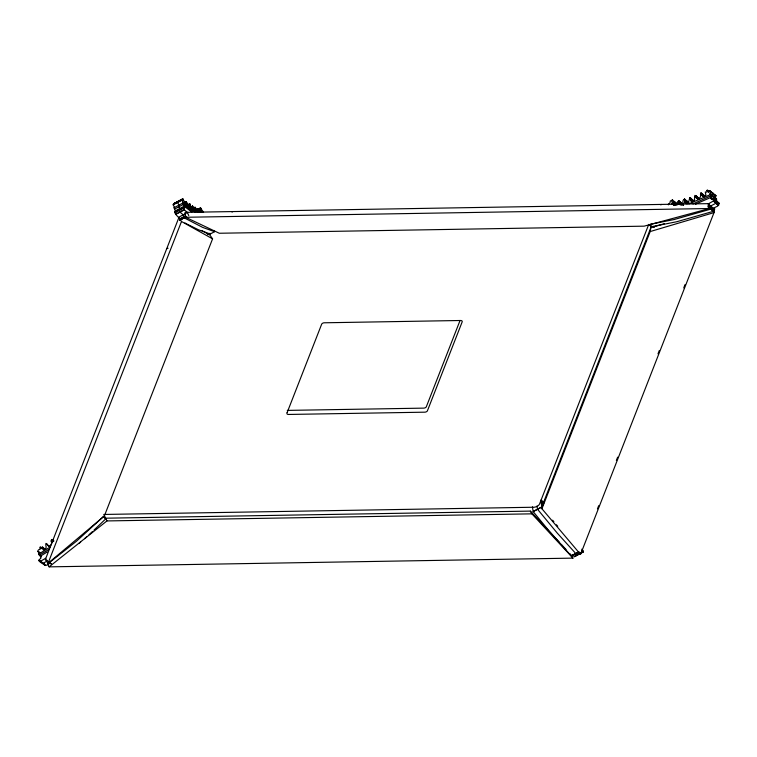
<?xml version="1.0" encoding="UTF-8"?>
<svg xmlns="http://www.w3.org/2000/svg" width="757" height="757" viewBox="0 0 757 757"><rect width="100%" height="100%" fill="white"/><g stroke="black" fill="none" stroke-linecap="round" stroke-linejoin="round"><path stroke-width="1.14" d="M174.11 204.059L174.015 203.529L182.655 198.93C183.677 199.725 188.275 209.944 186.213 201.968M194.483 211.686C198.921 212.433 193.953 206.756 195.571 207.891M572.434 555.013L574.478 556.688L583.287 551.862L583.363 551.257M583.164 551.957L574.478 556.688M175.69 212.244L175.406 210.806A1.656 0.502 61.9 0 1 175.17 210.522L174.545 209.112A6.132 1.864 61.9 0 1 174.29 208.516L174.195 207.503A3.709 1.126 61.9 0 1 174.365 207.494L174.432 207.475A19.55 5.924 61.9 0 0 174.593 207.427L173.202 204.901A1.779 0.539 61.9 0 1 173.173 204.409L182.948 199.053M180.081 220.221C179.314 216.72 175.179 215.471 174.725 211.884L184.273 206.869L184.093 206.178A1.656 0.502 61.9 0 1 183.856 205.895L183.232 204.56A6.132 1.864 61.9 0 1 182.976 203.879L182.882 202.867A3.709 1.126 61.9 0 1 183.043 202.857L183.109 202.848A19.55 5.924 61.9 0 0 183.27 202.8L174.044 207.759M708.949 204.541L713.245 208.203L717.579 206.188L718.885 204.664L718.885 202.99L713.463 198.41L712.394 199.498L711.334 199.242A1.874 1.41 -49.5 0 0 711.429 198.826L710.7 197.445A1.656 1.249 -49.5 0 0 711.116 197.094L711.343 195.666A6.132 4.627 -49.5 0 0 711.419 195.069L710.719 194.066A3.709 2.801 -49.5 0 0 710.312 194.066L710.132 194.057A19.55 14.743 -49.5 0 1 709.688 194.019L710.691 191.389A1.779 1.344 -49.5 0 0 710.397 190.963L709.423 190.821L708.183 191.985A4.305 3.246 -49.5 0 1 707.956 191.389L707.35 190.158L706.868 192.089L705.287 191.956L705.912 195.192L703.139 196.527L701.493 194.852L701.663 193.366L704.464 196.404M186.25 201.901L186.922 202.639A1.798 0.549 61.9 0 1 187.045 202.952L188.323 206.358L190.206 207.626L189.742 204.977L187.878 206.046M532.464 506.849L532.654 508.326A80.479 24.404 61.9 0 0 533.183 511.571L541.87 506.935A80.479 24.404 61.9 0 1 541.34 503.689L541.217 499.8L542.078 500.812A187.074 56.737 61.9 0 1 543.961 503.045M49.839 563.236C48.193 564.05 45.884 566.633 44.275 564.731C36.014 559.518 38.891 560.823 41.067 557.881A1.874 1.41 -49.5 0 1 40.802 557.644L40.613 555.969A1.656 1.249 -49.5 0 1 40.235 556.064L39.402 555.193A6.132 4.627 -49.5 0 1 39.061 554.815L39.118 553.414A3.709 2.801 -49.5 0 1 39.43 553.026L39.553 552.856A19.55 14.743 -49.5 0 0 39.866 552.411L37.897 551.465A1.779 1.344 -49.5 0 1 37.907 550.784L38.579 549.771L40.102 549.364A4.305 3.246 -49.5 0 0 39.951 548.825L40.149 547.141L42.146 548.683M576.011 553.443L577.695 552.307M681.007 204.835C682.152 204.286 681.641 202.356 680.931 203.15M684.716 199.119L684.574 201.561L687.015 203.737M687.299 201.315L687.186 202.923A2.914 2.195 -49.5 0 1 687.205 203.283M698.749 198.873L695.617 196.583L699.061 199.517L696.251 195.845L694.822 195.42L694.481 200.444L691.264 201.74L690.289 198.949L693.261 201.551L693.251 200.889L689.873 197.728M198.192 209.282L196.3 210.295C199.053 210.796 197.284 207.238 198.637 209.471A1.845 0.558 61.9 0 1 199.082 210.172L200.368 212.329M674.657 204.532L673.068 202.744L674.402 202.422L677.042 204.381L674.222 201.826L671.724 202.015L672.453 199.914L677.61 204.324L677.212 204.901M579.408 552.004L571.526 556.215L578.556 552.137M713.463 198.41L713.993 199.129L713.406 200.955L718.563 205.355M712.413 209.424L714.655 208.762L714.012 212.613L580.534 554.417L541.936 508.77L542.57 504.928L650.831 227.706L664.268 223.712M541.936 508.77L650.197 231.547L650.831 227.706M531.991 512.962L531.84 513.776L572.964 558.127L49.129 566.861L47.691 564.126L50.445 561.94M692.948 201.816L692.977 201.201M668.346 204.863L668.459 204.381A1.798 1.353 -49.5 0 1 668.828 203.737L670.021 202.8L670.305 201.031L672.453 199.914M192.458 206.093L193.432 210.039L191.682 208.837L189.676 203.851L189.638 205.147L187.897 206.074M195.58 207.882L197.463 212.187M674.402 202.422L674.383 201.92M651.531 226.703L648.74 224.451L651.531 226.703L676.682 221.754L712.905 211.458L713.719 209.434L713.245 208.203M201.731 212.376L202.005 212.187A13.143 3.984 61.9 0 1 201.939 211.733C198.249 209.944 205.166 205.327 195.864 210.115M582.512 550.065L583.382 551.2L580.77 552.638M201.23 210.976L199.441 211.856M49.366 546.09L47.682 545.437L46.953 544.103A1.798 1.353 -49.5 0 0 46.783 543.886C43.755 543.63 49.082 548.882 43.196 549.733M45.997 543.412L48.571 545.608L48.429 546.176M48.022 563.303L181.5 221.489L178.832 217.704L45.354 559.508L48.022 563.303L104.315 516.066L212.575 238.843L209.897 235.058L201.882 230.582M459.972 320.694L426.286 406.878A2.309 1.344 -14.9 0 1 423.816 408.127L287.291 410.398M648.361 225.387L539.504 504.134A5.242 3.047 -14.9 0 1 534.224 507.228L103.737 514.457M597.453 508.874L598.711 505.667M616.368 460.445L617.655 457.152M657.994 353.841L659.281 350.548M683.751 287.897L685.038 284.604M713.368 212.064L714.655 208.762M672.859 203.113L672.5 203.519L674.222 204.986M712.138 195.637L713.274 193.584A1.779 1.344 -49.5 0 0 712.98 193.158L712.006 193.026M714.712 197.832L715.933 195.845L710.776 191.445M44.237 563.643L44.228 564.722M689.807 197.776L691.453 199.365M650.197 224.29L674.099 219.549L710.321 209.254L711.145 207.238L710.672 206.008L715.904 203.264L716.718 200.577L711.343 195.666M698.162 198.854L696.44 197.388M693.204 200.775L690.024 197.795M201.409 211.298L199.611 212.13M93.953 530.146L105.923 518.696A80.479 60.711 -49.5 0 0 104.22 515.47L104.116 515.366M684.65 199.053C682.473 199.734 682.634 202.365 683.287 204.078M698.588 198.362L696.251 195.845M673.815 204.636L671.923 204.343A13.143 9.917 -49.5 0 0 671.8 203.898L672.5 203.519M674.629 202.696L675.026 202.119L673.815 202.564M704.445 196.091L700.887 192.969L700.518 194.066A1.798 1.353 -49.5 0 0 700.499 194.388C701.644 197.284 697.632 201.277 696.478 197.322M692.314 200.094L693.147 200.179M689.646 197.927L688.936 201.163L688.227 201.627A8.573 6.463 -49.5 0 0 688.482 202.374L685.161 203.567A1.164 0.871 -49.5 0 0 685.293 202.99C685.246 201.845 683.978 203.255 684.612 201.608M717.967 203.349L718.62 202.81M571.592 556.017L571.734 555.184M713.7 199.299L713.946 197.908A6.132 4.627 -49.5 0 0 713.993 197.265L713.302 196.262A3.709 2.801 -49.5 0 0 712.886 196.262L712.81 196.262M198.192 209.358L199.233 212.405M232.068 212.102L232.569 211.572M660.88 204.948L661.381 204.418M715.535 200.955L716.548 201.211M89.052 534.669L92.373 531.613M188.209 224.687L198.362 229.731L210.219 234.008A80.479 24.404 61.9 0 0 209.944 233.222M214.288 230.904A80.479 24.404 61.9 0 1 214.562 231.689L202.706 227.412L184.538 218.025L183.203 214.846L180.062 212.149L179.068 209.566L179.523 210.086M84.585 538.7L86.818 536.685M79.116 543.375L80.677 542.04M696.128 196.697L696.014 196.167M707.89 206.954L708.41 204.352M49.129 566.861L106.945 520.93L531.802 513.842L530.364 511.107L105.507 518.195L106.945 520.93M44.389 549.185L45.24 549.128M710.7 197.445L713.274 199.649M50.246 546.961L38.834 554.01M47.265 561.032L42.998 563.303L41.521 562.025M47.369 551.9L40.906 555.846M571.507 556.196L549.062 530.95L533.325 511.798M49.46 549.156L39.629 554.995M683.107 204.996C680.42 205.544 679.436 198.637 677.875 201.476A1.845 1.391 -49.5 0 0 677.42 202.195L676.361 204.901M53.738 540.971C52.612 537.574 50.066 540.962 51.306 541.766C53.208 541.047 49.65 549.147 48.647 545.617M173.968 203.633L182.655 198.93L182.986 200.151A4.305 1.306 61.9 0 1 183.137 200.709L181.85 199.772A1.779 0.539 61.9 0 0 181.898 200.208L183.336 202.677M174.015 203.529L177.838 201.977M179.579 201.05L183.052 199.205M173.211 204.835L182.891 199.687M184.632 202.479L186.364 201.551M184.415 202.867L186.26 201.816M186.364 201.864L184.405 203.056L186.175 202.223M184.585 203.415L186.317 202.488M174.545 209.112L183.232 204.475M184.888 204.191L186.752 203.217M185.058 204.229L186.799 203.311M175.463 210.862L184.15 206.226M187.736 204.863L189.657 203.832M187.651 204.92L189.676 203.851M187.547 205.289L189.875 204.078M187.622 205.421L189.364 204.494M187.745 205.535L189.487 204.617M184.273 206.869L184.367 207.617A1.874 0.568 61.9 0 0 184.557 208.033L183.412 207.257L183.468 207.986L174.782 212.613L183.506 208.071L184.765 210.238L187.358 212.339M187.991 206.699L189.733 205.772M175.615 214.193L184.301 209.566M175.69 214.411L184.405 209.831M190.641 207.04L192.515 206.036L194.596 209.859A8.573 2.602 61.9 0 1 194.767 210.616C196.678 213.323 197.142 209.15 194.256 211.364M190.565 207.144L192.609 206.188M190.679 207.248L192.742 206.235M190.755 207.749L192.486 206.822M190.149 208.686L192.836 207.295M191.161 208.307L192.903 207.38M191.038 208.582L192.94 207.475M195.06 207.219L193.319 208.147L195.117 207.267M191.218 209.282L192.95 208.355M178.86 217.164L187.537 212.49M194.199 210.683L197.974 208.563M194.275 210.683L195.987 209.755M179.485 218.972L185.56 215.736M194.275 211.44L196.016 210.512M179.693 219.454L185.777 216.209M194.691 211.487L198.145 209.594M196.508 210.749L198.239 209.821M179.929 219.937L185.985 216.606M179.958 220.022L186.033 216.776L179.986 220.088M198.448 210.758L200.179 209.831M197.151 211.723L201.021 209.651M198.618 211.25L200.359 210.323M199.271 211.544L201.012 210.616M199.356 211.657L201.088 210.73M199.782 212.31L201.523 211.383M199.857 212.357L201.599 211.43M210.153 234.064L214.562 231.689M533.183 511.571L541.87 506.935M571.667 555.562L575.093 553.698M576.437 554.947L579.039 553.556M692.91 200.208L690.516 197.908L690.403 198.996M711.069 195.741L692.958 203.926M711.211 194.256L688.908 203.86M710.511 197.568L695.399 204.21M687.224 201.258L686.713 201.74L684.139 199.545M43.253 549.762C43.48 544.936 41.01 549.166 40.424 547.216M51.362 564.135L48.959 562.025L51.268 563.927M704.559 195.817L704.067 195.505M166.729 248.703L168.101 248.23M207.787 234.661L208.572 234.396M709.669 190.726L715.933 195.845M650.197 231.547L714.012 212.613M683.363 204.163L681.026 204.778M709.489 208.525L644.141 226.163L219.284 233.251L185.645 217.268L185.049 212.367L708.893 203.633L709.489 208.525L185.645 217.268M676.162 204.75L676.985 204.617M675.537 204.012L676.957 204.116M684.697 201.608L686.542 203.075M701.19 193.272L701.616 193.366M39.071 560.322L41.171 560.88L45.628 558.278L45.846 559.641L47.208 560.473M575.935 553.698L557.303 533.155L537.527 509.253A80.479 24.404 61.9 0 1 536.997 506.007M697.642 197.691L698.834 198.05M582.493 550.065L581.764 549.166M653.48 226.968L654.408 227.214M715.091 195.126L715.554 195.363A1.779 1.344 -49.5 0 1 715.848 195.789L715.885 195.864M40.31 561.098L45.505 565.517M174.725 211.884L175.293 212.575M583.07 552.023L581.66 550.897M184.916 222.927L187.386 224.242M181.5 221.489L212.575 238.843M683.571 205.043L678.868 201.343L683.164 205.005M52.962 541.652L52.015 539.504M195.637 212.414L182.759 203.075M191.578 211.809L184.263 206.349M192.666 211.638L183.364 204.541M175.586 210.976L176.343 211.563M707.7 190.244L709.423 191.71M707.029 190.319L708.741 191.786M706.906 190.461L708.628 191.928M711.353 194.312L716.51 198.713L716.576 199.47A6.132 4.627 -49.5 0 1 716.501 200.075M713.302 198.448L719.15 203.529L713.974 199.223M710.984 198.079L712.81 199.507M713.397 200.737L718.554 205.138M718.535 205.412L713.378 201.002L708.202 203.964M701.824 193.376L704.37 195.543M700.887 192.969L703.471 195.174M701.625 194.587L704.199 196.792M701.446 194.719L703.158 196.186M709.11 206.396L713.406 210.067M695.683 195.543L698.787 198.239M709.025 206.888L713.349 210.588M695.494 195.571L698.342 197.946M708.864 207.286L713.208 211.127M708.893 207.532L713.189 211.194M694.746 196.565L697.225 198.381M689.513 197.908L691.236 199.375M690.98 199.82L692.702 201.286M690.1 199.186L692.683 201.381M690.895 200.047L692.617 201.513M684.536 199.1L689.021 202.781M685.236 202.289L687.044 203.813M678.669 200.548L683.041 204.229M679.256 201.343L678.471 202.8L681.045 204.996M674.459 202.185L677.042 204.381M673.068 202.744L675.641 204.939M672.973 202.857L675.547 205.062M672.774 203.084L674.572 204.579M672.784 203.349L674.478 204.873L672.49 203.349M672.367 203.576L674.09 205.043M672.121 203.51L673.834 204.986M103.34 516.492L105.923 518.696M105.791 518.923L103.207 516.728L76.533 541.179L49.555 562.46M52.044 539.646L53.766 541.018M42.212 546.753L44.795 548.948M40.149 547.141L42.023 548.607M37.897 551.465L39.619 552.932L37.85 551.503M38.758 554.19L41.332 556.386M39.402 555.193L41.115 556.66M40.216 560.928L45.373 565.328M577.317 553.216L578.821 554.379L578.982 553.736M716.51 198.713L715.876 198.466A3.709 2.801 -49.5 0 0 715.469 198.466L715.289 198.457A19.55 14.743 -49.5 0 1 714.996 198.429M678.471 202.8L679.152 204.664M530.364 511.107L559.65 542.608M561.24 544.311L565.99 549.421M569.945 553.679L572.964 558.127M188.767 215.584L187.613 213.039M556.433 524.762L557.739 526.323M552.638 520.201L553.859 521.677M541.34 503.585L542.561 505.061M541.236 502.203L543.204 504.682M541.047 501.03L543.129 503.698M178.321 202.526L177.517 202.091A1.779 0.539 61.9 0 0 177.554 202.526L178.974 205.09A19.55 5.924 61.9 0 1 178.766 205.166L178.766 205.166A3.709 1.126 61.9 0 0 178.538 205.185L178.633 206.197A6.132 1.864 61.9 0 0 178.889 206.793L179.513 208.213A1.656 0.502 61.9 0 0 179.75 208.487L179.844 209.348M200.208 207.797L203.056 211.506A1.798 0.549 61.9 0 1 203.434 212.13L203.557 212.367M178.794 201.684L178.359 201.211L178.453 201.74M651.323 226.646A80.479 60.711 -49.5 0 1 651.257 225.86M287.168 412.518L286.903 413.246A2.309 1.344 -14.9 0 0 288.37 414.458L424.895 412.177A2.309 1.344 -14.9 0 0 427.364 410.937L462.186 321.848A2.309 1.344 -14.9 0 0 460.54 320.495L324.005 322.794A2.309 1.344 -14.9 0 0 321.678 324.157L287.168 412.518"/></g></svg>
